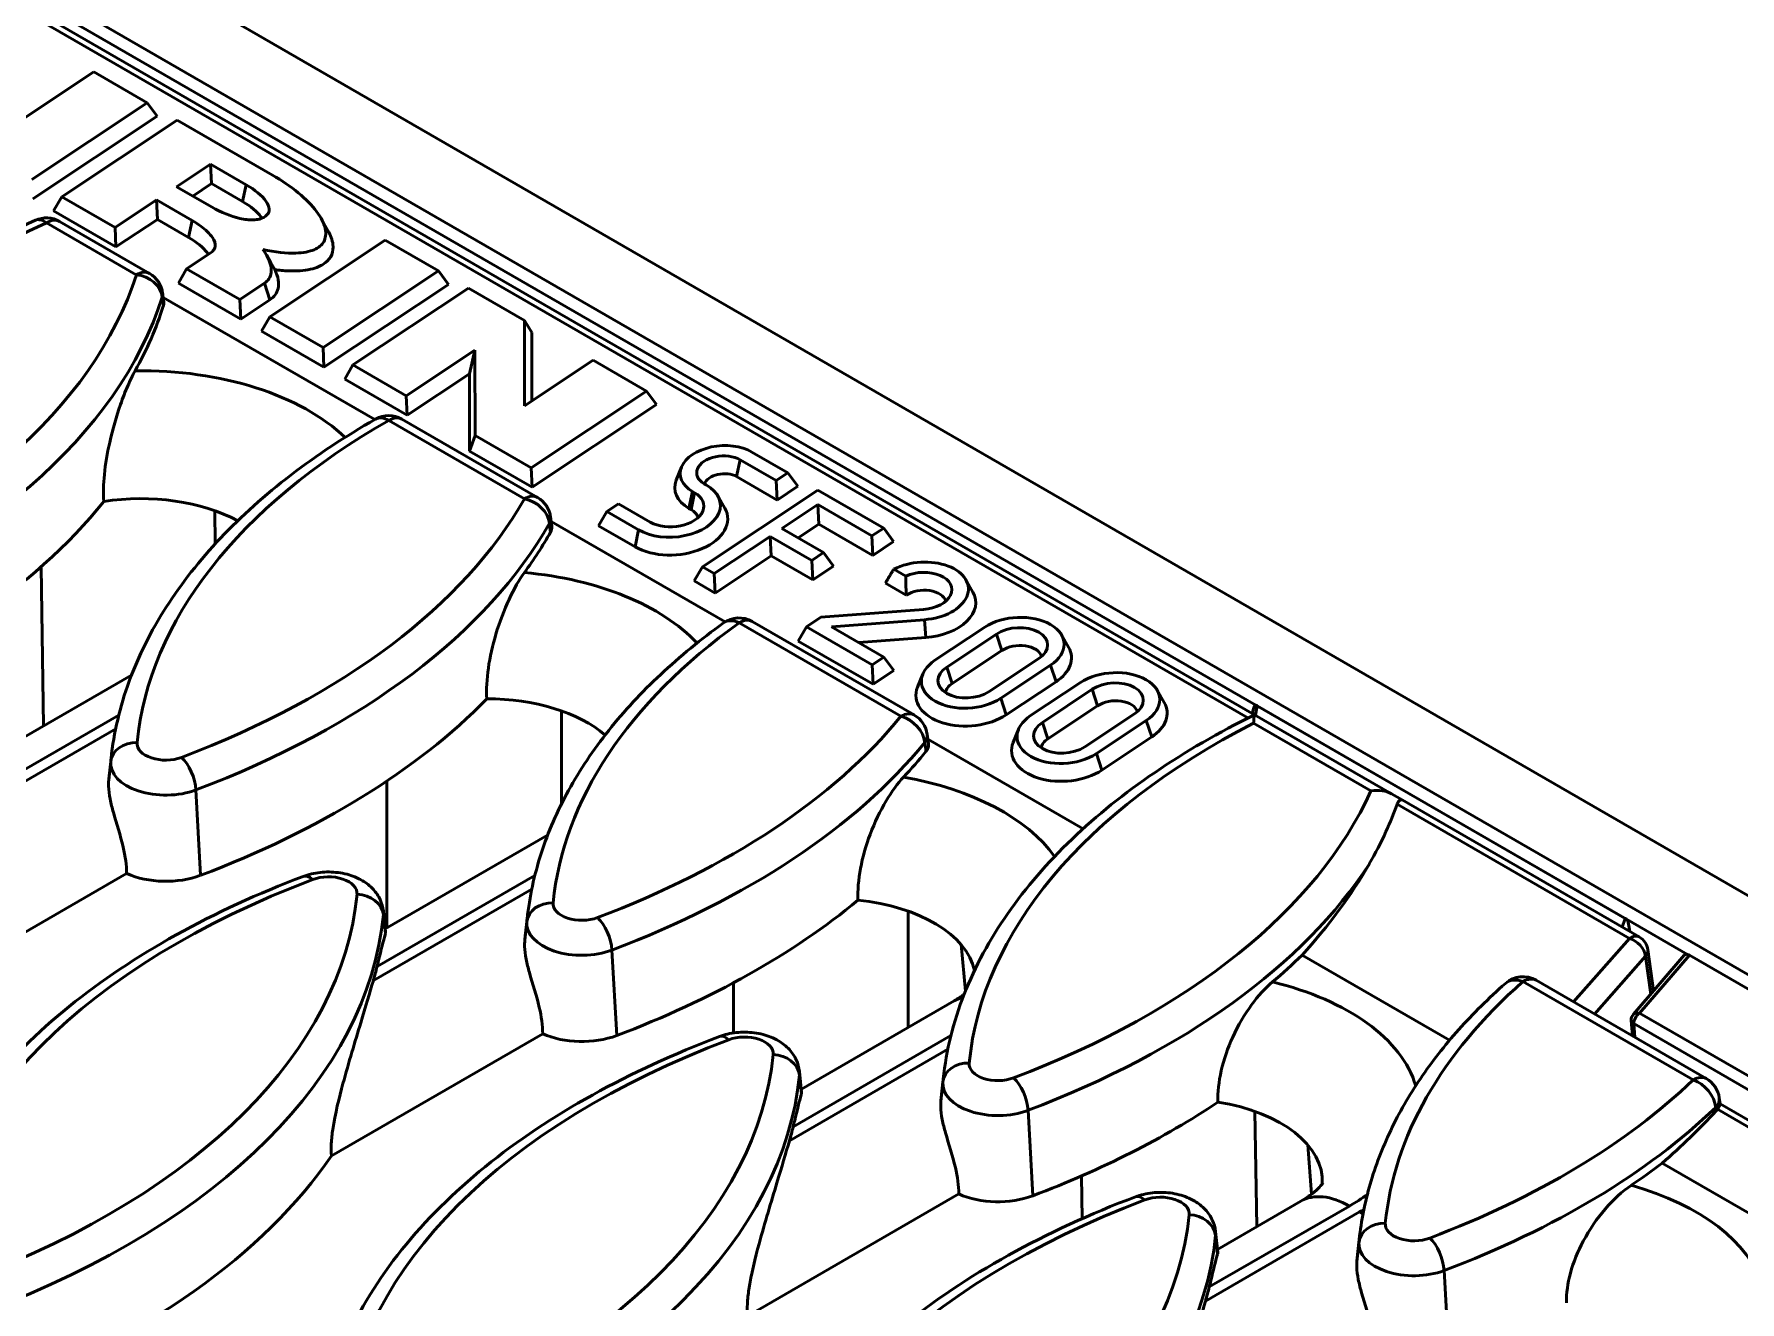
# Model space of a CAD drawing. Header units: millimetres. Extents: x 0 to 2774, y -40 to 1485.
# Drawn here: x 289.74 to 338.05, y 368.07 to 403.96 of the extents above; entities that cross this region are included whole.
import ezdxf

# ---------------------------------------------------------------- set-up
doc = ezdxf.new("R2010")
doc.units = ezdxf.units.MM
doc.header["$LTSCALE"] = 2.5
doc.layers.add('Sichtbar (ISO)', color=7, linetype='Continuous', lineweight=50)
doc.layers.add('Sichtbar schmal (ISO)', color=7, linetype='Continuous', lineweight=50)

msp = doc.modelspace()

# ---------------------------------------------------------------- linework, layer by layer
at = {"layer": 'Sichtbar (ISO)'}
for p, q in [((364.597, 364.38), (187.82, 466.442)), ((280.724, 409.854), (324.306, 384.692)), ((289.488, 401.599), (291.432, 402.89)), ((291.432, 402.89), (292.943, 402.018)), ((292.943, 402.018), (289.674, 399.848)), ((293.226, 401.638), (292.943, 402.018)), ((293.226, 401.638), (289.701, 399.296)), ((290.521, 399.359), (293.79, 401.53)), ((293.79, 401.53), (296.489, 399.971)), ((293.772, 399.643), (294.734, 400.282)), ((294.761, 399.73), (294.734, 400.282)), ((294.734, 400.282), (295.746, 399.697)), ((294.785, 399.059), (293.772, 399.643)), ((294.761, 399.73), (294.231, 399.378)), ((295.645, 399.22), (294.761, 399.73)), ((290.29, 398.956), (290.521, 399.359)), ((292.031, 398.487), (290.521, 399.359)), ((293.206, 399.267), (292.031, 398.487)), ((294.219, 398.683), (293.206, 399.267)), ((293.233, 398.716), (293.206, 399.267)), ((292.058, 397.936), (290.29, 398.956)), ((290.463, 398.658), (293.01, 397.187)), ((293.233, 398.716), (292.058, 397.936)), ((294.117, 398.206), (293.233, 398.716)), ((297.863, 398.754), (298.061, 398.406)), ((292.058, 397.936), (292.031, 398.487)), ((296.413, 395.957), (299.682, 398.128)), ((299.682, 398.128), (301.192, 397.256)), ((294.056, 397.318), (294.75, 397.779)), ((296.318, 397.713), (296.449, 397.483)), ((293.826, 396.915), (294.056, 397.318)), ((295.566, 396.446), (294.056, 397.318)), ((301.192, 397.256), (297.924, 395.085)), ((301.476, 396.875), (301.192, 397.256)), ((295.593, 395.894), (293.826, 396.915)), ((296.261, 396.907), (295.566, 396.446)), ((301.476, 396.875), (297.95, 394.534)), ((298.77, 394.596), (302.039, 396.767)), ((302.039, 396.767), (303.625, 395.851)), ((293.41, 396.368), (293.38, 396.625)), ((299.387, 393.048), (293.394, 396.508)), ((295.593, 395.894), (295.566, 396.446)), ((296.416, 396.441), (295.593, 395.894)), ((296.183, 395.554), (296.413, 395.957)), ((297.924, 395.085), (296.413, 395.957)), ((303.833, 395.514), (303.625, 395.851)), ((303.625, 395.851), (303.63, 393.434)), ((297.95, 394.534), (296.183, 395.554)), ((303.833, 395.514), (303.837, 393.572)), ((297.95, 394.534), (297.924, 395.085)), ((302.225, 395.015), (300.281, 393.724)), ((302.07, 394.343), (302.225, 395.015)), ((302.23, 392.598), (302.225, 395.015)), ((298.54, 394.193), (298.77, 394.596)), ((300.281, 393.724), (298.77, 394.596)), ((302.07, 394.343), (300.307, 393.173)), ((302.075, 392.152), (302.07, 394.343)), ((303.63, 393.434), (305.575, 394.726)), ((305.575, 394.726), (307.085, 393.853)), ((300.307, 393.173), (298.54, 394.193)), ((307.085, 393.853), (303.816, 391.683)), ((307.369, 393.473), (307.085, 393.853)), ((300.307, 393.173), (300.281, 393.724)), ((307.369, 393.473), (303.843, 391.131)), ((300.158, 393.06), (304, 390.842)), ((302.075, 392.152), (302.23, 392.598)), ((303.816, 391.683), (302.23, 392.598)), ((303.843, 391.131), (302.075, 392.152)), ((310.761, 391.32), (309.741, 391.909)), ((310.072, 392.129), (311.092, 391.54)), ((303.843, 391.131), (303.816, 391.683)), ((308.076, 391.705), (307.926, 391.334)), ((310.788, 390.769), (309.639, 391.432)), ((311.092, 391.54), (310.761, 391.32)), ((311.375, 391.159), (311.092, 391.54)), ((308.448, 390.978), (308.389, 391.012)), ((308.67, 388.881), (311.939, 391.051)), ((308.72, 391.232), (308.779, 391.198)), ((309.104, 390.89), (309.302, 390.542)), ((310.788, 390.769), (310.761, 391.32)), ((311.375, 391.159), (310.788, 390.769)), ((311.939, 391.051), (313.803, 389.975)), ((305.729, 390.043), (305.959, 390.446)), ((305.959, 390.446), (306.29, 390.665)), ((306.862, 389.924), (305.959, 390.446)), ((306.29, 390.665), (307.193, 390.144)), ((308.346, 390.501), (308.287, 390.535)), ((311.94, 390.64), (310.919, 389.962)), ((313.472, 389.755), (311.94, 390.64)), ((311.966, 390.089), (311.94, 390.64)), ((304.401, 390.024), (304.369, 390.285)), ((309.31, 387.319), (304.384, 390.162)), ((306.76, 389.447), (305.729, 390.043)), ((310.919, 389.962), (312.098, 389.282)), ((311.966, 390.089), (311.377, 389.698)), ((313.498, 389.204), (311.966, 390.089)), ((313.803, 389.975), (313.472, 389.755)), ((314.086, 389.594), (313.803, 389.975)), ((310.588, 389.742), (309.002, 388.689)), ((311.767, 389.062), (310.588, 389.742)), ((310.615, 389.191), (310.588, 389.742)), ((313.498, 389.204), (313.472, 389.755)), ((314.086, 389.594), (313.498, 389.204)), ((310.615, 389.191), (309.028, 388.138)), ((311.793, 388.511), (310.615, 389.191)), ((312.098, 389.282), (311.767, 389.062)), ((311.793, 388.511), (311.767, 389.062)), ((312.381, 388.901), (312.098, 389.282)), ((308.439, 388.478), (308.67, 388.881)), ((309.028, 388.138), (308.439, 388.478)), ((309.002, 388.689), (308.67, 388.881)), ((309.028, 388.138), (309.002, 388.689)), ((312.381, 388.901), (311.793, 388.511)), ((314.43, 388.619), (314.093, 388.813)), ((316.131, 388.514), (316.33, 388.166)), ((314.443, 388.075), (313.853, 388.416)), ((312.026, 387.452), (314.934, 387.672)), ((310.081, 387.331), (314.667, 384.684)), ((311.385, 386.777), (311.616, 387.18)), ((311.616, 387.18), (312.026, 387.452)), ((313.48, 386.103), (311.616, 387.18)), ((314.96, 387.382), (312.322, 387.183)), ((312.322, 387.183), (313.811, 386.323)), ((315.256, 386.232), (316.666, 387.168)), ((313.507, 385.552), (311.385, 386.777)), ((314.996, 386.878), (313.098, 386.735)), ((315.588, 386.04), (316.998, 386.977)), ((318.842, 386.949), (319.04, 386.601)), ((313.811, 386.323), (313.48, 386.103)), ((313.507, 385.552), (313.48, 386.103)), ((314.094, 385.942), (313.811, 386.323)), ((317.153, 386.51), (315.743, 385.574)), ((318.198, 386.284), (316.788, 385.347)), ((318.53, 386.092), (317.12, 385.156)), ((287.901, 383.161), (292.5, 385.816)), ((314.094, 385.942), (313.507, 385.552)), ((314.912, 385.842), (314.763, 385.471)), ((318.685, 385.626), (317.275, 384.689)), ((317.966, 384.667), (319.377, 385.603)), ((318.298, 384.475), (319.709, 385.412)), ((321.553, 385.384), (321.751, 385.036)), ((319.864, 384.945), (318.453, 384.009)), ((320.909, 384.719), (319.498, 383.782)), ((324.262, 384.792), (324.25, 384.724)), ((328.191, 382.448), (324.306, 384.692)), ((324.345, 384.966), (334.845, 378.904)), ((334.802, 378.923), (324.379, 384.941)), ((315.07, 383.866), (315.036, 384.131)), ((317.623, 384.277), (317.473, 383.906)), ((321.241, 384.527), (319.83, 383.591)), ((319.452, 381.463), (315.052, 384.003)), ((321.396, 384.061), (319.986, 383.125)), ((291.919, 383.449), (291.867, 382.963)), ((328.485, 382.279), (328.191, 382.448)), ((328.485, 382.279), (335.202, 378.401)), ((299.686, 378.625), (304.285, 381.28)), ((286.375, 376.737), (292.361, 380.193)), ((299.632, 379.129), (299.695, 378.543)), ((303.704, 378.913), (303.652, 378.427)), ((329.829, 375.472), (325.652, 377.883)), ((335.037, 376.211), (336.479, 377.879)), ((335.605, 376.869), (335.448, 378.035)), ((336.63, 377.884), (348.723, 370.902)), ((332.284, 377.171), (337.104, 374.388)), ((311.471, 374.089), (315.798, 376.587)), ((335.009, 375.598), (334.977, 376.029)), ((298.16, 372.201), (304.146, 375.657)), ((311.417, 374.593), (311.48, 374.007)), ((315.489, 374.377), (315.437, 373.891)), ((337.496, 373.667), (337.472, 373.84)), ((341.845, 371.165), (337.495, 373.676)), ((340.461, 369.334), (335.853, 371.994)), ((309.945, 367.665), (315.931, 371.121)), ((323.257, 369.553), (325.619, 370.917)), ((323.202, 370.057), (323.265, 369.471)), ((327.274, 369.841), (327.222, 369.355))]:
    msp.add_line(p, q, dxfattribs=at)
for centre, radius, start, end in [((290.088, 398.008), 0.75, 60, 114.3095), ((292.635, 396.537), 0.75, 6.7301, 60), ((299.783, 392.411), 0.75, 60, 119.7039), ((303.625, 390.193), 0.75, 7.0903, 60), ((309.706, 386.682), 0.75, 60, 125.7493), ((314.292, 384.034), 0.75, 7.4518, 60), ((334.952, 377.968), 0.5, 7.7044, 60), ((331.909, 376.522), 0.75, 60, 131.4253), ((335.226, 376.047), 0.25, 139.1574, 184.2915), ((336.729, 373.739), 0.75, 7.7596, 60)]:
    msp.add_arc(centre, radius, start, end, dxfattribs=at)
for centre, major_axis, ratio, start_param, end_param in [((268.919, 398.849), (24.887, 0), 0.57735, 5.970714, 6.102106), ((309.23, 391.571), (-1.19, -0.08), 0.618949, 3.886612, 7.028205), ((309.23, 391.571), (-0.722, -0.049), 0.618949, 3.886612, 7.028205), ((309.257, 391.179), (-0.54, -0.037), 0.618949, 3.886612, 6.029993), ((292.766, 388.501), (4, 0), 0.57735, 0.81622, 1.837769), ((307.82, 390.561), (1.357, 0.092), 0.618949, 3.886612, 7.028205), ((307.82, 390.561), (0.888, 0.06), 0.618949, 3.886612, 7.028205), ((309.257, 391.179), (-1.372, -0.093), 0.618949, 5.992277, 7.028205), ((268.919, 396.807), (-25.106, 0), 0.57735, 2.150508, 2.708832), ((307.847, 390.169), (1.538, 0.104), 0.618949, 3.886612, 6.574093), ((307.847, 390.169), (0.707, 0.048), 0.618949, 0.124527, 0.74502), ((280.705, 394.313), (24.887, 0), 0.57735, 5.883104, 5.968065), ((314.887, 388.195), (1.315, 0.089), 0.618949, 4.725363, 8.460484), ((314.887, 388.195), (0.847, 0.057), 0.618949, 4.725363, 8.382883), ((314.914, 387.803), (0.665, 0.045), 0.618949, 0.150462, 2.315816), ((314.914, 387.803), (1.497, 0.101), 0.618949, 4.725363, 6.574093), ((317.598, 386.63), (1.315, 0.089), 0.618949, 5.457409, 8.599001), ((317.598, 386.63), (0.847, 0.057), 0.618949, 5.457409, 8.599001), ((317.625, 386.238), (0.665, 0.045), 0.618949, 0.150462, 2.315816), ((317.625, 386.238), (1.497, 0.101), 0.618949, 5.457409, 6.574093), ((316.188, 385.694), (-1.315, -0.089), 0.618949, 5.457409, 8.599001), ((316.188, 385.694), (-0.847, -0.057), 0.618949, 5.457409, 8.599001), ((316.214, 385.302), (-0.665, -0.045), 0.618949, 5.457409, 6.132723), ((320.309, 385.065), (1.315, 0.089), 0.618949, 5.457409, 8.599001), ((320.309, 385.065), (0.847, 0.057), 0.618949, 5.457409, 8.599001), ((280.705, 392.271), (-25.106, 0), 0.57735, 2.150508, 2.627239), ((302.587, 382.831), (4, 0), 0.57735, 0.589615, 1.577055), ((316.214, 385.302), (-1.497, -0.101), 0.618949, 5.992277, 8.599001), ((320.335, 384.673), (0.665, 0.045), 0.618949, 0.150462, 2.315816), ((318.898, 384.129), (-1.315, -0.089), 0.618949, 5.457409, 8.599001), ((320.335, 384.673), (1.497, 0.101), 0.618949, 5.457409, 6.574093), ((324.427, 384.274), (-0.075, 0.694), 0.24051, 0.045462, 0.702195), ((324.56, 385.051), (-0.253, -0.011), 0.591693, 0.530365, 0.74992), ((318.898, 384.129), (-0.847, -0.057), 0.618949, 5.457409, 8.599001), ((292.49, 389.776), (-24.887, 0), 0.57735, 2.644528, 2.701056), ((318.925, 383.737), (-1.497, -0.101), 0.618949, 5.992277, 8.599001), ((318.925, 383.737), (-0.665, -0.045), 0.618949, 5.457409, 6.132723), ((304.159, 384.789), (-24.905, -1.753), 0.618802, 2.566876, 2.746118), ((293.468, 381.017), (-1.806, 0), 0.57735, 0.911322, 2.150508), ((292.49, 387.735), (-25.106, 0), 0.57735, 2.150508, 2.532118), ((312.408, 377.161), (4, 0), 0.57735, 0.126759, 1.403206), ((334.993, 379.028), (-0.26, -0.01), 0.560932, 0.728066, 0.947621), ((334.763, 378.307), (0.018, 0.643), 0.283413, 5.114808, 5.911391), ((304.275, 385.24), (-24.887, 0), 0.57735, 2.541414, 2.604055), ((336.634, 377.676), (-0.135, 0.22), 0.563539, 5.794531, 6.460093), ((274.812, 379.57), (24.887, 0), 0.57735, 6.114898, 6.142932), ((305.253, 376.481), (-1.806, 0), 0.57735, 0.911322, 2.150508), ((304.275, 383.199), (-25.106, 0), 0.57735, 2.150508, 2.428839), ((322.229, 371.491), (4, 0), 0.57735, 6.248142, 7.590944), ((315.944, 380.424), (-24.887, -1.752), 0.618802, 2.453279, 2.56373), ((286.597, 375.034), (24.887, 0), 0.57735, 6.114898, 6.142932), ((274.812, 377.529), (25.106, 0), 0.57735, 5.2921, 5.906759), ((316.06, 380.704), (-24.887, 0), 0.57735, 2.434183, 2.490313), ((317.038, 371.945), (-1.806, 0), 0.57735, 0.911322, 2.150508), ((298.382, 370.498), (24.887, 0), 0.57735, 6.114898, 6.142932)]:
    msp.add_ellipse(centre, major_axis=major_axis, ratio=ratio, start_param=start_param, end_param=end_param, dxfattribs=at)
for points, knots in [([(295.746, 399.697), (295.991, 399.556), (296.296, 399.307), (296.423, 399.025), (296.367, 398.833), (296.154, 398.722), (295.886, 398.692), (295.451, 398.746), (295.03, 398.917), (294.785, 399.059)], [-1.570796, -1.570796, -1.570796, -1.570796, -0.785398, -0.392699, -0.098175, 0.19635, 0.392699, 0.785398, 1.570796, 1.570796, 1.570796, 1.570796]), ([(296.489, 399.971), (297.032, 399.658), (297.706, 399.098), (298.034, 398.436), (297.979, 398.057), (297.712, 397.84), (297.157, 397.726), (296.569, 397.786), (296.222, 397.862)], [-1.570796, -1.570796, -1.570796, -1.570796, -0.896151, -0.558828, -0.221505, 0.115818, 0.453141, 0.86562, 0.86562, 0.86562, 0.86562]), ([(296.193, 398.75), (296.185, 398.763), (296.087, 398.913), (295.876, 399.087), (295.645, 399.22)], [0.7064553, 0.7064553, 0.7064553, 0.7064553, 0.7853982, 1.5707963, 1.5707963, 1.5707963, 1.5707963]), ([(289.779, 398.692), (288.679, 398.195), (287.649, 397.643), (285.757, 396.442), (284.895, 395.792), (283.362, 394.408), (282.693, 393.675), (281.569, 392.139), (281.114, 391.337), (280.443, 389.688), (280.226, 388.84), (280.134, 387.985)], [3.0201084, 3.0201084, 3.0201084, 3.0201084, 3.1891042, 3.1891042, 3.3581, 3.3581, 3.5270958, 3.5270958, 3.6960917, 3.6960917, 3.8650875, 3.8650875, 3.8650875, 3.8650875]), ([(294.75, 397.779), (294.793, 397.807), (294.825, 397.841), (294.857, 397.9), (294.865, 397.924), (294.881, 398.03), (294.85, 398.114), (294.756, 398.255), (294.707, 398.311), (294.594, 398.421), (294.529, 398.475), (294.385, 398.581), (294.304, 398.633), (294.219, 398.683)], [-3.141593, -3.141593, -3.141593, -3.141593, -2.951123, -2.951123, -2.825307, -2.825307, -2.389571, -2.389571, -2.110026, -2.110026, -1.844728, -1.844728, -1.570796, -1.570796, -1.570796, -1.570796]), ([(294.671, 397.726), (294.662, 397.742), (294.564, 397.894), (294.348, 398.072), (294.117, 398.206)], [-2.4535205, -2.4535205, -2.4535205, -2.4535205, -2.3561945, -1.5707963, -1.5707963, -1.5707963, -1.5707963]), ([(298.061, 398.406), (298.14, 398.267), (298.271, 397.906), (298.11, 397.505), (297.597, 397.279), (297.063, 397.241), (296.687, 397.276), (296.554, 397.295)], [-0.773011, -0.773011, -0.773011, -0.773011, -0.504864, -0.048036, 0.256516, 0.561068, 0.720394, 0.720394, 0.720394, 0.720394]), ([(296.222, 397.862), (296.397, 397.615), (296.473, 397.388), (296.438, 397.079), (296.369, 396.979), (296.261, 396.907)], [-0.8345305, -0.8345305, -0.8345305, -0.8345305, -0.3674751, -0.3674751, 0, 0, 0, 0]), ([(296.554, 397.295), (296.655, 397.094), (296.714, 396.759), (296.539, 396.522), (296.416, 396.441)], [-0.6949133, -0.6949133, -0.6949133, -0.6949133, -0.3129489, 0, 0, 0, 0]), ([(292.602, 394.432), (292.532, 394.307), (292.462, 394.162), (292.322, 393.84), (292.253, 393.662), (292.072, 393.145), (291.965, 392.78), (291.813, 392.103), (291.759, 391.794), (291.702, 391.223), (291.695, 390.966), (291.711, 390.729)], [-0.8579949, -0.8579949, -0.8579949, -0.8579949, -0.722262, -0.722262, -0.5861544, -0.5861544, -0.3515224, -0.3515224, -0.1658691, -0.1658691, 0, 0, 0, 0]), ([(299.412, 393.062), (298.55, 392.571), (297.748, 392.041), (296.279, 390.915), (295.612, 390.318), (294.429, 389.067), (293.913, 388.412), (293.046, 387.056), (292.695, 386.354), (292.171, 384.92), (291.998, 384.187), (291.919, 383.449)], [3.1356065, 3.1356065, 3.1356065, 3.1356065, 3.2815027, 3.2815027, 3.4273989, 3.4273989, 3.5732951, 3.5732951, 3.7191913, 3.7191913, 3.8650875, 3.8650875, 3.8650875, 3.8650875]), ([(304.401, 390.024), (304.402, 390.019), (304.402, 390.015), (304.406, 389.959), (304.394, 389.908), (304.367, 389.859)], [0.10695886, 0.10695886, 0.10695886, 0.10695886, 0.11170505, 0.11170505, 0.16494078, 0.16494078, 0.16494078, 0.16494078]), ([(303.627, 388.716), (303.48, 388.516), (303.332, 388.258), (303.054, 387.66), (302.925, 387.323), (302.726, 386.655), (302.651, 386.329), (302.563, 385.703), (302.547, 385.411), (302.562, 385.14)], [-0.8370041, -0.8370041, -0.8370041, -0.8370041, -0.6112743, -0.6112743, -0.3860884, -0.3860884, -0.1877107, -0.1877107, 0, 0, 0, 0]), ([(309.268, 387.29), (308.626, 386.828), (308.031, 386.342), (306.944, 385.325), (306.451, 384.795), (305.579, 383.697), (305.198, 383.13), (304.557, 381.965), (304.297, 381.367), (303.904, 380.152), (303.771, 379.534), (303.704, 378.913)], [3.2510244, 3.2510244, 3.2510244, 3.2510244, 3.373837, 3.373837, 3.4966496, 3.4966496, 3.6194622, 3.6194622, 3.7422748, 3.7422748, 3.8650875, 3.8650875, 3.8650875, 3.8650875]), ([(324.305, 384.692), (323.296, 384.194), (322.353, 383.648), (320.624, 382.471), (319.837, 381.839), (318.439, 380.502), (317.829, 379.797), (316.805, 378.327), (316.391, 377.562), (315.776, 375.993), (315.576, 375.188), (315.489, 374.377)], [3.0633195, 3.0633195, 3.0633195, 3.0633195, 3.2236731, 3.2236731, 3.3840267, 3.3840267, 3.5443803, 3.5443803, 3.7047339, 3.7047339, 3.8650875, 3.8650875, 3.8650875, 3.8650875]), ([(324.281, 384.453), (324.281, 384.453), (324.281, 384.454), (324.285, 384.531), (324.289, 384.593), (324.298, 384.673), (324.302, 384.694), (324.306, 384.692)], [-0.1532229, -0.1532229, -0.1532229, -0.1532229, -0.1526671, -0.1526671, -0.0728365, -0.0728365, 0, 0, 0, 0]), ([(315.07, 383.866), (315.072, 383.856), (315.072, 383.846), (315.073, 383.804), (315.067, 383.772), (315.043, 383.709), (315.025, 383.678), (315.001, 383.649)], [0.10645279, 0.10645279, 0.10645279, 0.10645279, 0.11686309, 0.11686309, 0.15025131, 0.15025131, 0.18366826, 0.18366826, 0.18366826, 0.18366826]), ([(292.361, 380.193), (292.358, 380.428), (292.323, 380.683), (292.187, 381.273), (292.073, 381.611), (291.95, 382.049), (291.916, 382.179), (291.867, 382.432), (291.851, 382.555), (291.846, 382.724), (291.848, 382.783), (291.854, 382.841)], [0.0433649, 0.0433649, 0.0433649, 0.0433649, 0.199966, 0.199966, 0.399932, 0.399932, 0.4756007, 0.4756007, 0.5512693, 0.5512693, 0.5929939, 0.5929939, 0.5929939, 0.5929939]), ([(291.854, 382.841), (291.857, 382.871), (291.86, 382.9), (291.864, 382.94), (291.866, 382.952), (291.867, 382.963)], [0.70958265, 0.70958265, 0.70958265, 0.70958265, 0.73010989, 0.73010989, 0.73801389, 0.73801389, 0.73801389, 0.73801389]), ([(314.365, 382.925), (314.198, 382.746), (314.03, 382.517), (313.704, 381.968), (313.549, 381.647), (313.302, 380.992), (313.207, 380.665), (313.088, 380.026), (313.063, 379.721), (313.075, 379.438)], [-0.8301106, -0.8301106, -0.8301106, -0.8301106, -0.6194532, -0.6194532, -0.3978806, -0.3978806, -0.1955026, -0.1955026, 0, 0, 0, 0]), ([(328.191, 382.448), (328.113, 382.494), (328.022, 382.523), (327.822, 382.553), (327.714, 382.552), (327.605, 382.535), (327.604, 382.535), (327.603, 382.534)], [-0.1321271, -0.1321271, -0.1321271, -0.1321271, -0.0672617, -0.0672617, 0, 0, 0.0006277, 0.0006277, 0.0006277, 0.0006277]), ([(328.348, 382.157), (328.359, 382.188), (328.371, 382.214), (328.403, 382.26), (328.423, 382.276), (328.458, 382.288), (328.472, 382.286), (328.485, 382.279)], [-0.10637182, -0.10637182, -0.10637182, -0.10637182, -0.07668037, -0.07668037, -0.04008364, -0.04008364, -0.01125621, -0.01125621, -0.01125621, -0.01125621]), ([(327.559, 380.47), (327.73, 380.765), (327.888, 381.07), (328.147, 381.636), (328.253, 381.895), (328.348, 382.157)], [0.1874058, 0.1874058, 0.1874058, 0.1874058, 0.475702, 0.475702, 0.7125474, 0.7125474, 0.7125474, 0.7125474]), ([(299.632, 379.129), (299.62, 379.245), (299.587, 379.357), (299.49, 379.567), (299.422, 379.663), (299.254, 379.848), (299.15, 379.927), (298.901, 380.075), (298.753, 380.133), (298.437, 380.216), (298.266, 380.237), (297.927, 380.241), (297.758, 380.223), (297.515, 380.165), (297.44, 380.142), (297.365, 380.114)], [0.847302, 0.847302, 0.847302, 0.847302, 1.046181, 1.046181, 1.270532, 1.270532, 1.556044, 1.556044, 1.929065, 1.929065, 2.339587, 2.339587, 2.746954, 2.746954, 2.935906, 2.935906, 2.935906, 2.935906]), ([(297.365, 380.114), (296.084, 379.63), (294.878, 379.075), (292.655, 377.842), (291.638, 377.163), (289.829, 375.698), (289.037, 374.912), (287.707, 373.254), (287.17, 372.382), (286.38, 370.578), (286.127, 369.647), (286.026, 368.707)], [2.9359057, 2.9359057, 2.9359057, 2.9359057, 3.121742, 3.121742, 3.3075784, 3.3075784, 3.4934147, 3.4934147, 3.6792511, 3.6792511, 3.8650875, 3.8650875, 3.8650875, 3.8650875]), ([(299.689, 378.494), (299.686, 378.484), (299.683, 378.473), (299.631, 378.292), (299.568, 378.027), (299.484, 377.68), (299.47, 377.622), (299.455, 377.562)], [0.7095826, 0.7095826, 0.7095826, 0.7095826, 0.7301099, 0.7301099, 1.0546565, 1.0546565, 1.1167, 1.1167, 1.1167, 1.1167]), ([(303.639, 378.305), (303.642, 378.334), (303.645, 378.364), (303.649, 378.404), (303.651, 378.416), (303.652, 378.427)], [0.70958265, 0.70958265, 0.70958265, 0.70958265, 0.73010989, 0.73010989, 0.73801389, 0.73801389, 0.73801389, 0.73801389]), ([(304.146, 375.657), (304.144, 375.892), (304.108, 376.147), (303.972, 376.737), (303.858, 377.075), (303.735, 377.513), (303.701, 377.643), (303.652, 377.896), (303.636, 378.019), (303.632, 378.187), (303.633, 378.247), (303.639, 378.305)], [0.0433649, 0.0433649, 0.0433649, 0.0433649, 0.199966, 0.199966, 0.399932, 0.399932, 0.4756007, 0.4756007, 0.5512693, 0.5512693, 0.5929939, 0.5929939, 0.5929939, 0.5929939]), ([(299.348, 377.164), (299.249, 376.827), (299.128, 376.42), (298.833, 375.438), (298.651, 374.848), (298.384, 373.863), (298.262, 373.381), (298.181, 372.822), (298.165, 372.681), (298.151, 372.422), (298.152, 372.303), (298.16, 372.201)], [3.485316, 3.485316, 3.485316, 3.485316, 3.831228, 3.831228, 4.242869, 4.242869, 4.503948, 4.503948, 4.581698, 4.581698, 4.653464, 4.653464, 4.653464, 4.653464]), ([(324.813, 377.125), (324.613, 376.957), (324.413, 376.737), (324.027, 376.206), (323.843, 375.894), (323.551, 375.255), (323.439, 374.935), (323.294, 374.305), (323.26, 374.003), (323.269, 373.721)], [-0.8307301, -0.8307301, -0.8307301, -0.8307301, -0.6186982, -0.6186982, -0.3967921, -0.3967921, -0.1947785, -0.1947785, 0, 0, 0, 0]), ([(331.413, 377.084), (330.936, 376.664), (330.496, 376.227), (329.691, 375.326), (329.328, 374.862), (328.683, 373.908), (328.401, 373.42), (327.926, 372.423), (327.731, 371.915), (327.434, 370.885), (327.33, 370.364), (327.274, 369.841)], [3.3476045, 3.3476045, 3.3476045, 3.3476045, 3.4511011, 3.4511011, 3.5545977, 3.5545977, 3.6580943, 3.6580943, 3.7615909, 3.7615909, 3.8650875, 3.8650875, 3.8650875, 3.8650875]), ([(309.15, 375.578), (307.869, 375.094), (306.663, 374.539), (304.44, 373.306), (303.423, 372.627), (301.614, 371.162), (300.822, 370.376), (299.492, 368.718), (298.955, 367.846), (298.165, 366.042), (297.912, 365.111), (297.811, 364.171)], [2.9359057, 2.9359057, 2.9359057, 2.9359057, 3.121742, 3.121742, 3.3075784, 3.3075784, 3.4934147, 3.4934147, 3.6792511, 3.6792511, 3.8650875, 3.8650875, 3.8650875, 3.8650875]), ([(311.417, 374.593), (311.405, 374.709), (311.372, 374.82), (311.275, 375.031), (311.207, 375.127), (311.039, 375.312), (310.935, 375.391), (310.686, 375.539), (310.538, 375.597), (310.222, 375.68), (310.052, 375.701), (309.712, 375.705), (309.543, 375.687), (309.301, 375.629), (309.225, 375.606), (309.15, 375.578)], [0.847302, 0.847302, 0.847302, 0.847302, 1.046181, 1.046181, 1.270532, 1.270532, 1.556044, 1.556044, 1.929065, 1.929065, 2.339587, 2.339587, 2.746954, 2.746954, 2.935906, 2.935906, 2.935906, 2.935906]), ([(311.474, 373.958), (311.471, 373.948), (311.468, 373.937), (311.416, 373.756), (311.353, 373.491), (311.269, 373.144), (311.255, 373.086), (311.24, 373.026)], [0.7095826, 0.7095826, 0.7095826, 0.7095826, 0.7301099, 0.7301099, 1.0546565, 1.0546565, 1.1167, 1.1167, 1.1167, 1.1167]), ([(315.931, 371.121), (315.929, 371.356), (315.893, 371.611), (315.757, 372.201), (315.644, 372.539), (315.52, 372.977), (315.486, 373.107), (315.437, 373.36), (315.421, 373.483), (315.417, 373.651), (315.418, 373.711), (315.424, 373.769)], [0.0433649, 0.0433649, 0.0433649, 0.0433649, 0.199966, 0.199966, 0.399932, 0.399932, 0.4756007, 0.4756007, 0.5512693, 0.5512693, 0.5929939, 0.5929939, 0.5929939, 0.5929939]), ([(315.424, 373.769), (315.427, 373.798), (315.43, 373.828), (315.435, 373.868), (315.436, 373.88), (315.437, 373.891)], [0.70958265, 0.70958265, 0.70958265, 0.70958265, 0.73010989, 0.73010989, 0.73801389, 0.73801389, 0.73801389, 0.73801389]), ([(337.416, 373.521), (337.43, 373.54), (337.442, 373.557), (337.474, 373.605), (337.488, 373.629), (337.496, 373.654), (337.497, 373.661), (337.496, 373.667)], [-0.20815452, -0.20815452, -0.20815452, -0.20815452, -0.18813739, -0.18813739, -0.14628807, -0.14628807, -0.12617797, -0.12617797, -0.12617797, -0.12617797]), ([(311.133, 372.627), (311.034, 372.291), (310.913, 371.884), (310.618, 370.902), (310.437, 370.312), (310.169, 369.326), (310.048, 368.844), (309.966, 368.286), (309.95, 368.145), (309.936, 367.886), (309.937, 367.767), (309.945, 367.665)], [3.485316, 3.485316, 3.485316, 3.485316, 3.831228, 3.831228, 4.242869, 4.242869, 4.503948, 4.503948, 4.581698, 4.581698, 4.653464, 4.653464, 4.653464, 4.653464]), ([(323.202, 370.057), (323.19, 370.173), (323.157, 370.284), (323.06, 370.495), (322.992, 370.591), (322.824, 370.775), (322.72, 370.855), (322.471, 371.003), (322.324, 371.061), (322.007, 371.144), (321.837, 371.165), (321.497, 371.169), (321.328, 371.151), (321.086, 371.093), (321.01, 371.07), (320.935, 371.042)], [0.847302, 0.847302, 0.847302, 0.847302, 1.046181, 1.046181, 1.270532, 1.270532, 1.556044, 1.556044, 1.929065, 1.929065, 2.339587, 2.339587, 2.746954, 2.746954, 2.935906, 2.935906, 2.935906, 2.935906]), ([(325.619, 370.917), (325.749, 370.992), (325.859, 371.066), (326.035, 371.203), (326.102, 371.265), (326.195, 371.364), (326.222, 371.401), (326.241, 371.432), (326.244, 371.437), (326.244, 371.437)], [0, 0, 0, 0, 0.1441607, 0.1441607, 0.2883214, 0.2883214, 0.4324821, 0.4324821, 0.5133261, 0.5133261, 0.5133261, 0.5133261]), ([(334.976, 371.366), (334.725, 371.197), (334.474, 370.968), (334.009, 370.426), (333.796, 370.117), (333.465, 369.496), (333.339, 369.19), (333.177, 368.593), (333.138, 368.31), (333.144, 368.042)], [-0.8394654, -0.8394654, -0.8394654, -0.8394654, -0.6084187, -0.6084187, -0.3820003, -0.3820003, -0.1850439, -0.1850439, 0, 0, 0, 0]), ([(320.935, 371.042), (319.654, 370.558), (318.448, 370.003), (316.225, 368.77), (315.208, 368.091), (313.399, 366.626), (312.607, 365.84), (311.277, 364.182), (310.74, 363.31), (309.95, 361.506), (309.697, 360.575), (309.597, 359.635)], [2.9359057, 2.9359057, 2.9359057, 2.9359057, 3.121742, 3.121742, 3.3075784, 3.3075784, 3.4934147, 3.4934147, 3.6792511, 3.6792511, 3.8650875, 3.8650875, 3.8650875, 3.8650875]), ([(323.259, 369.422), (323.256, 369.412), (323.253, 369.401), (323.202, 369.219), (323.139, 368.954), (323.054, 368.608), (323.04, 368.55), (323.025, 368.489)], [0.7095826, 0.7095826, 0.7095826, 0.7095826, 0.7301099, 0.7301099, 1.0546565, 1.0546565, 1.1167, 1.1167, 1.1167, 1.1167]), ([(327.717, 366.584), (327.714, 366.82), (327.678, 367.075), (327.542, 367.665), (327.429, 368.003), (327.305, 368.44), (327.272, 368.571), (327.222, 368.824), (327.207, 368.947), (327.202, 369.115), (327.204, 369.175), (327.209, 369.233)], [0.0433649, 0.0433649, 0.0433649, 0.0433649, 0.199966, 0.199966, 0.399932, 0.399932, 0.4756007, 0.4756007, 0.5512693, 0.5512693, 0.5929939, 0.5929939, 0.5929939, 0.5929939]), ([(327.209, 369.233), (327.212, 369.262), (327.215, 369.292), (327.22, 369.332), (327.221, 369.343), (327.222, 369.355)], [0.70958265, 0.70958265, 0.70958265, 0.70958265, 0.73010989, 0.73010989, 0.73801389, 0.73801389, 0.73801389, 0.73801389]), ([(322.918, 368.091), (322.819, 367.755), (322.698, 367.348), (322.403, 366.366), (322.222, 365.776), (321.954, 364.79), (321.833, 364.308), (321.751, 363.75), (321.735, 363.609), (321.721, 363.35), (321.722, 363.231), (321.731, 363.128)], [3.485316, 3.485316, 3.485316, 3.485316, 3.831228, 3.831228, 4.242869, 4.242869, 4.503948, 4.503948, 4.581698, 4.581698, 4.653464, 4.653464, 4.653464, 4.653464])]:
    msp.add_open_spline(points, degree=3, knots=knots, dxfattribs=at)
for points, degree in [([(296.554, 397.295), (296.519, 397.358), (296.485, 397.42), (296.449, 397.483)], 3), ([(293.41, 396.368), (293.415, 396.332), (293.411, 396.296), (293.4, 396.261)], 3), ([(313.853, 388.416), (313.977, 388.631), (314.093, 388.813)], 2), ([(314.443, 388.075), (314.431, 388.321), (314.43, 388.619)], 2), ([(299.695, 378.543), (299.697, 378.529), (299.695, 378.513), (299.689, 378.494)], 3), ([(336.573, 377.906), (336.592, 377.902), (336.611, 377.894), (336.63, 377.884)], 3), ([(315.798, 376.587), (315.907, 376.65), (316.001, 376.712), (316.08, 376.77)], 3), ([(311.48, 374.007), (311.482, 373.993), (311.48, 373.977), (311.474, 373.958)], 3), ([(337.382, 373.479), (337.395, 373.492), (337.406, 373.506), (337.416, 373.521)], 3), ([(323.265, 369.471), (323.267, 369.457), (323.265, 369.441), (323.259, 369.422)], 3)]:
    msp.add_open_spline(points, degree=degree, dxfattribs=at)
at = {"layer": 'Sichtbar schmal (ISO)'}
for p, q in [((362.652, 363.258), (185.875, 465.32)), ((280.19, 410.459), (324.345, 384.966)), ((280.447, 409.813), (324.119, 384.599)), ((295.645, 399.22), (295.746, 399.697)), ((292.635, 397.15), (290.088, 398.621)), ((294.117, 398.206), (294.219, 398.683)), ((296.416, 396.441), (296.261, 396.907)), ((303.625, 390.805), (299.783, 393.023)), ((309.639, 391.432), (309.741, 391.909)), ((308.287, 390.535), (308.389, 391.012)), ((308.346, 390.501), (308.448, 390.978)), ((294.871, 389.532), (294.856, 390.47)), ((306.76, 389.447), (306.862, 389.924)), ((289.936, 388.878), (290.007, 384.377)), ((314.292, 384.646), (309.706, 387.294)), ((314.996, 386.878), (314.96, 387.382)), ((317.153, 386.51), (316.998, 386.977)), ((315.743, 385.574), (315.588, 386.04)), ((318.685, 385.626), (318.53, 386.092)), ((317.275, 384.689), (317.12, 385.156)), ((319.864, 384.945), (319.709, 385.412)), ((287.67, 382.098), (292.138, 384.677)), ((304.675, 382.161), (304.675, 384.801)), ((324.334, 384.676), (324.379, 384.941)), ((292.05, 384.29), (287.563, 381.7)), ((318.453, 384.009), (318.298, 384.475)), ((321.396, 384.061), (321.241, 384.527)), ((324.281, 384.453), (327.603, 382.534)), ((291.91, 383.366), (291.854, 382.841)), ((319.986, 383.125), (319.83, 383.591)), ((299.732, 382.815), (299.732, 378.652)), ((294.322, 382.562), (294.457, 380.144)), ((328.348, 382.157), (334.926, 378.36)), ((299.455, 377.562), (303.923, 380.141)), ((303.835, 379.754), (299.348, 377.164)), ((299.633, 379.023), (299.689, 378.494)), ((303.696, 378.83), (303.639, 378.305)), ((314.496, 375.835), (314.496, 379.13)), ((334.802, 378.923), (334.723, 378.677)), ((334.845, 378.904), (336.573, 377.906)), ((334.926, 378.36), (333.34, 376.561)), ((306.107, 378.026), (306.242, 375.608)), ((315.997, 378.181), (316.117, 376.862)), ((333.936, 376.217), (335.384, 377.859)), ((335.211, 376.242), (336.63, 377.884)), ((335.384, 377.859), (335.529, 376.781)), ((309.553, 377.103), (309.553, 375.681)), ((336.729, 374.351), (331.909, 377.134)), ((335.078, 375.558), (335.049, 375.945)), ((335.049, 375.945), (346.061, 369.588)), ((346.222, 369.884), (335.211, 376.242)), ((311.24, 373.026), (315.708, 375.605)), ((315.62, 375.218), (311.133, 372.627)), ((311.418, 374.487), (311.474, 373.958)), ((315.481, 374.294), (315.424, 373.769)), ((317.893, 373.49), (318.027, 371.072)), ((337.416, 373.521), (341.706, 371.044)), ((324.371, 370.196), (324.319, 373.46)), ((325.815, 372.514), (325.921, 371.115)), ((319.402, 371.631), (319.421, 370.422)), ((327.285, 370.613), (322.918, 368.091)), ((323.025, 368.489), (326.994, 370.781)), ((323.203, 369.951), (323.259, 369.422)), ((327.266, 369.758), (327.209, 369.233)), ((329.678, 368.954), (329.813, 366.536))]:
    msp.add_line(p, q, dxfattribs=at)
for centre, major_axis, ratio, start_param, end_param in [((304.946, 387.656), (-24.113, 0), 0.57735, 5.376303, 6.227073), ((290.088, 398.008), (-0.309, 0.684), 0.503129, 5.551579, 6.283185), ((290.088, 398.008), (0.375, 0.65), 0.57735, 0, 0.785398), ((268.919, 399.665), (24.113, 0), 0.57735, 5.2921, 6.101506), ((292.635, 396.537), (0.375, 0.65), 0.57735, 0, 0.785398), ((292.635, 396.537), (0.715, -0.227), 0.803058, 0.337436, 1.820966), ((268.919, 399.106), (24.86, 0), 0.57735, 5.2921, 6.101506), ((292.635, 396.537), (0.745, 0.088), 0.598423, 6.034385, 6.283185), ((292.766, 390.542), (-6.739, 0), 0.57735, 3.681679, 4.736818), ((316.731, 383.12), (-24.113, 0), 0.57735, 5.491801, 6.227073), ((299.783, 392.411), (-0.372, 0.651), 0.573884, 5.500762, 6.283185), ((299.783, 392.411), (0.375, 0.65), 0.57735, 0, 0.785398), ((303.625, 390.193), (0.375, 0.65), 0.57735, 0, 0.785398), ((280.705, 395.129), (24.113, 0), 0.57735, 5.2921, 5.967363), ((303.625, 390.193), (0.653, -0.369), 0.776114, 0.501147, 1.984677), ((280.705, 394.57), (24.86, 0), 0.57735, 5.2921, 5.967363), ((303.625, 390.193), (0.744, 0.093), 0.59373, 5.897169, 6.283185), ((302.587, 384.872), (-6.739, 0), 0.57735, 3.636874, 4.557535), ((328.516, 378.584), (-24.113, 0), 0.57735, 5.607219, 6.227073), ((309.706, 386.682), (-0.438, 0.609), 0.636951, 5.436745, 6.283185), ((309.706, 386.682), (0.375, 0.65), 0.57735, 0, 0.785398), ((292.49, 390.593), (-24.113, 0), 0.57735, 2.150508, 2.700251), ((314.292, 384.034), (0.375, 0.65), 0.57735, 0, 0.785398), ((314.292, 384.034), (0.58, -0.475), 0.738259, 0.630685, 2.114215), ((314.292, 384.034), (0.744, 0.097), 0.588943, 5.768602, 6.283185), ((340.301, 374.048), (-24.113, 0), 0.57735, 5.439087, 6.227073), ((292.656, 383.289), (-0.746, 0.073), 0.815212, 4.791537, 6.275066), ((293.468, 383.875), (-0.813, 0), 0.57735, 6.227073, 8.433693), ((292.49, 390.034), (24.86, 0), 0.57735, 5.2921, 5.841844), ((293.468, 383.316), (-1.56, 0), 0.57735, 6.227073, 8.433693), ((316.731, 382.561), (-24.86, 0), 0.57735, 6.221282, 6.227073), ((293.913, 382.87), (0.265, -0.702), 0.447262, 0.956366, 2.439895), ((312.408, 379.202), (6.739, 0), 0.57735, 0.388702, 1.276109), ((304.275, 386.057), (24.113, 0), 0.57735, 5.2921, 6.027387), ((304.275, 385.498), (24.86, 0), 0.57735, 5.2921, 5.925283), ((310.839, 368.378), (-24.113, 0), 0.57735, 5.2921, 6.227073), ((297.63, 379.413), (-0.265, 0.702), 0.447262, 5.581488, 6.283185), ((298.075, 379.632), (0.813, 0), 0.57735, 6.227073, 8.433693), ((274.812, 380.387), (24.113, 0), 0.57735, 5.2921, 6.227073), ((298.887, 378.994), (0.746, -0.073), 0.815212, 0.166414, 1.649944), ((304.441, 378.752), (-0.746, 0.073), 0.815212, 4.791537, 6.275066), ((305.253, 379.339), (-0.813, 0), 0.57735, 6.227073, 8.433693), ((274.812, 379.828), (24.86, 0), 0.57735, 5.2921, 6.227073), ((298.075, 379.073), (1.56, 0), 0.57735, 6.227073, 6.345089), ((305.253, 378.78), (-1.56, 0), 0.57735, 6.227073, 8.433693), ((328.516, 378.025), (-24.86, 0), 0.57735, 6.221282, 6.227073), ((305.698, 378.334), (0.265, -0.702), 0.447262, 0.956366, 2.439895), ((334.952, 377.968), (0.25, 0.433), 0.57735, 0, 0.860326), ((334.952, 377.968), (-0.375, 0.331), 0.666143, 3.801146, 5.304281), ((334.952, 377.968), (0.495, 0.067), 0.585553, 5.684237, 6.283185), ((322.229, 373.532), (6.739, 0), 0.57735, 0.168504, 1.177316), ((352.087, 369.512), (-24.113, 0), 0.57735, 5.703799, 6.227073), ((331.909, 376.522), (-0.496, 0.562), 0.683243, 5.37126, 6.283185), ((331.909, 376.522), (0.375, 0.65), 0.57735, 0, 0.785398), ((317.173, 374.206), (-1.375, 2.382), 0.57735, 6.114713, 6.283185), ((335.226, 376.047), (-0.249, -0.019), 0.522916, 0, 0.744135), ((335.226, 376.047), (-0.189, 0.163), 0.659067, 5.301108, 6.283185), ((335.226, 376.047), (0.125, 0.217), 0.57735, 0.872665, 2.356194), ((322.624, 363.842), (-24.113, 0), 0.57735, 5.2921, 6.227073), ((309.415, 374.876), (-0.265, 0.702), 0.447262, 5.581488, 6.283185), ((309.86, 375.096), (0.813, 0), 0.57735, 6.227073, 8.433693), ((286.597, 375.851), (24.113, 0), 0.57735, 5.2921, 6.227073), ((310.672, 374.458), (0.746, -0.073), 0.815212, 0.166414, 1.649944), ((286.597, 375.292), (24.86, 0), 0.57735, 5.2921, 6.227073), ((309.86, 374.537), (1.56, 0), 0.57735, 6.227073, 6.345089), ((316.227, 374.216), (-0.746, 0.073), 0.815212, 4.791537, 6.275066), ((317.038, 374.802), (-0.813, 0), 0.57735, 6.227073, 8.433693), ((336.729, 373.739), (0.375, 0.65), 0.57735, 0, 0.785398), ((317.038, 374.243), (-1.56, 0), 0.57735, 6.227073, 8.433693), ((340.301, 373.489), (-24.86, 0), 0.57735, 6.221282, 6.227073), ((317.483, 373.797), (0.265, -0.702), 0.447262, 0.956366, 2.439895), ((316.06, 381.521), (-24.113, 0), 0.57735, 2.150508, 2.600584), ((336.729, 373.739), (0.52, -0.541), 0.699892, 0.716748, 2.200278), ((316.06, 380.962), (24.86, 0), 0.57735, 5.2921, 5.742177), ((336.729, 373.739), (0.743, 0.101), 0.584807, 5.666369, 6.283185), ((321.2, 370.34), (-0.265, 0.702), 0.447262, 5.581488, 6.283185), ((326.994, 368.535), (-1.375, 2.382), 0.57735, 5.497787, 6.283185), ((322.229, 373.532), (6.739, 0), 0.57735, 5.497787, 5.611421), ((332.05, 367.862), (6.739, 0), 0.57735, 5.497787, 7.404905), ((334.409, 359.306), (-24.113, 0), 0.57735, 5.2921, 6.227073), ((321.646, 370.56), (0.813, 0), 0.57735, 6.227073, 8.433693), ((332.05, 367.862), (-6.739, 0), 0.57735, 5.472964, 5.497787), ((327.285, 368.367), (1.375, -2.382), 0.57735, 2.307265, 2.356194), ((298.382, 371.315), (24.113, 0), 0.57735, 5.2921, 6.227073), ((322.457, 369.921), (0.746, -0.073), 0.815212, 0.166414, 1.649944), ((328.012, 369.68), (-0.746, 0.073), 0.815212, 4.791537, 6.275066), ((328.823, 370.266), (-0.813, 0), 0.57735, 6.227073, 8.433693), ((298.382, 370.756), (24.86, 0), 0.57735, 5.2921, 6.227073), ((321.646, 370.001), (1.56, 0), 0.57735, 6.227073, 6.345089), ((328.823, 369.707), (-1.56, 0), 0.57735, 6.227073, 8.433693), ((352.087, 368.953), (-24.86, 0), 0.57735, 6.221282, 6.227073), ((329.268, 369.261), (0.265, -0.702), 0.447262, 0.956366, 2.439895)]:
    msp.add_ellipse(centre, major_axis=major_axis, ratio=ratio, start_param=start_param, end_param=end_param, dxfattribs=at)
for points in [[(293.37, 396.513), (293.38, 396.429), (293.39, 396.345), (293.4, 396.261)], [(304.335, 390.112), (304.345, 390.028), (304.356, 389.944), (304.367, 389.859)], [(314.967, 383.903), (314.979, 383.818), (314.99, 383.734), (315.001, 383.649)], [(337.37, 373.57), (337.374, 373.54), (337.378, 373.509), (337.382, 373.479)]]:
    msp.add_open_spline(points, degree=3, dxfattribs=at)

doc.saveas('drawing.dxf')
